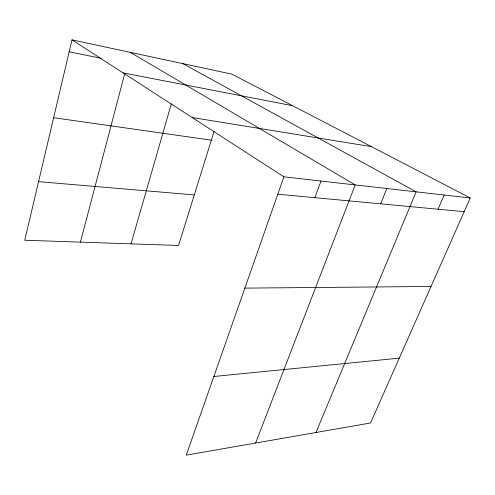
<?xml version="1.0" encoding="UTF-8"?>
<svg xmlns="http://www.w3.org/2000/svg" width="495" height="495" viewBox="0 0 495 495"><rect width="100%" height="100%" fill="white"/><g stroke="black" fill="none" stroke-linecap="round" stroke-linejoin="round"><path stroke-width="0.74" d="M71.985 39.854L283.901 176.833L186.256 455.146L370.551 422.978L470.25 197.981L231.883 74.139L71.985 39.854L24.75 240.242L178.565 245.458L214.081 131.342M80.425 242.129L124.839 73.272M131.033 243.843L171.35 103.783M314.876 197.678L321.014 181.046M255.593 443.044L355.212 184.926L130.34 52.365M380.661 203.841L386.818 188.515M315.977 432.5L416.128 191.837L182.909 63.638M438.063 209.224L444.17 195.024M213.846 376.497L399.279 358.145M244.852 288.121L431.034 286.475M38.561 181.653L194.294 194.912M277.806 194.207L464.186 211.668M283.901 176.833L470.25 197.981M53.633 117.699L211.334 140.172M192.128 117.513L371.436 146.644M123.063 72.87L292.712 105.738M69.164 51.814L101.283 58.342"/></g></svg>
